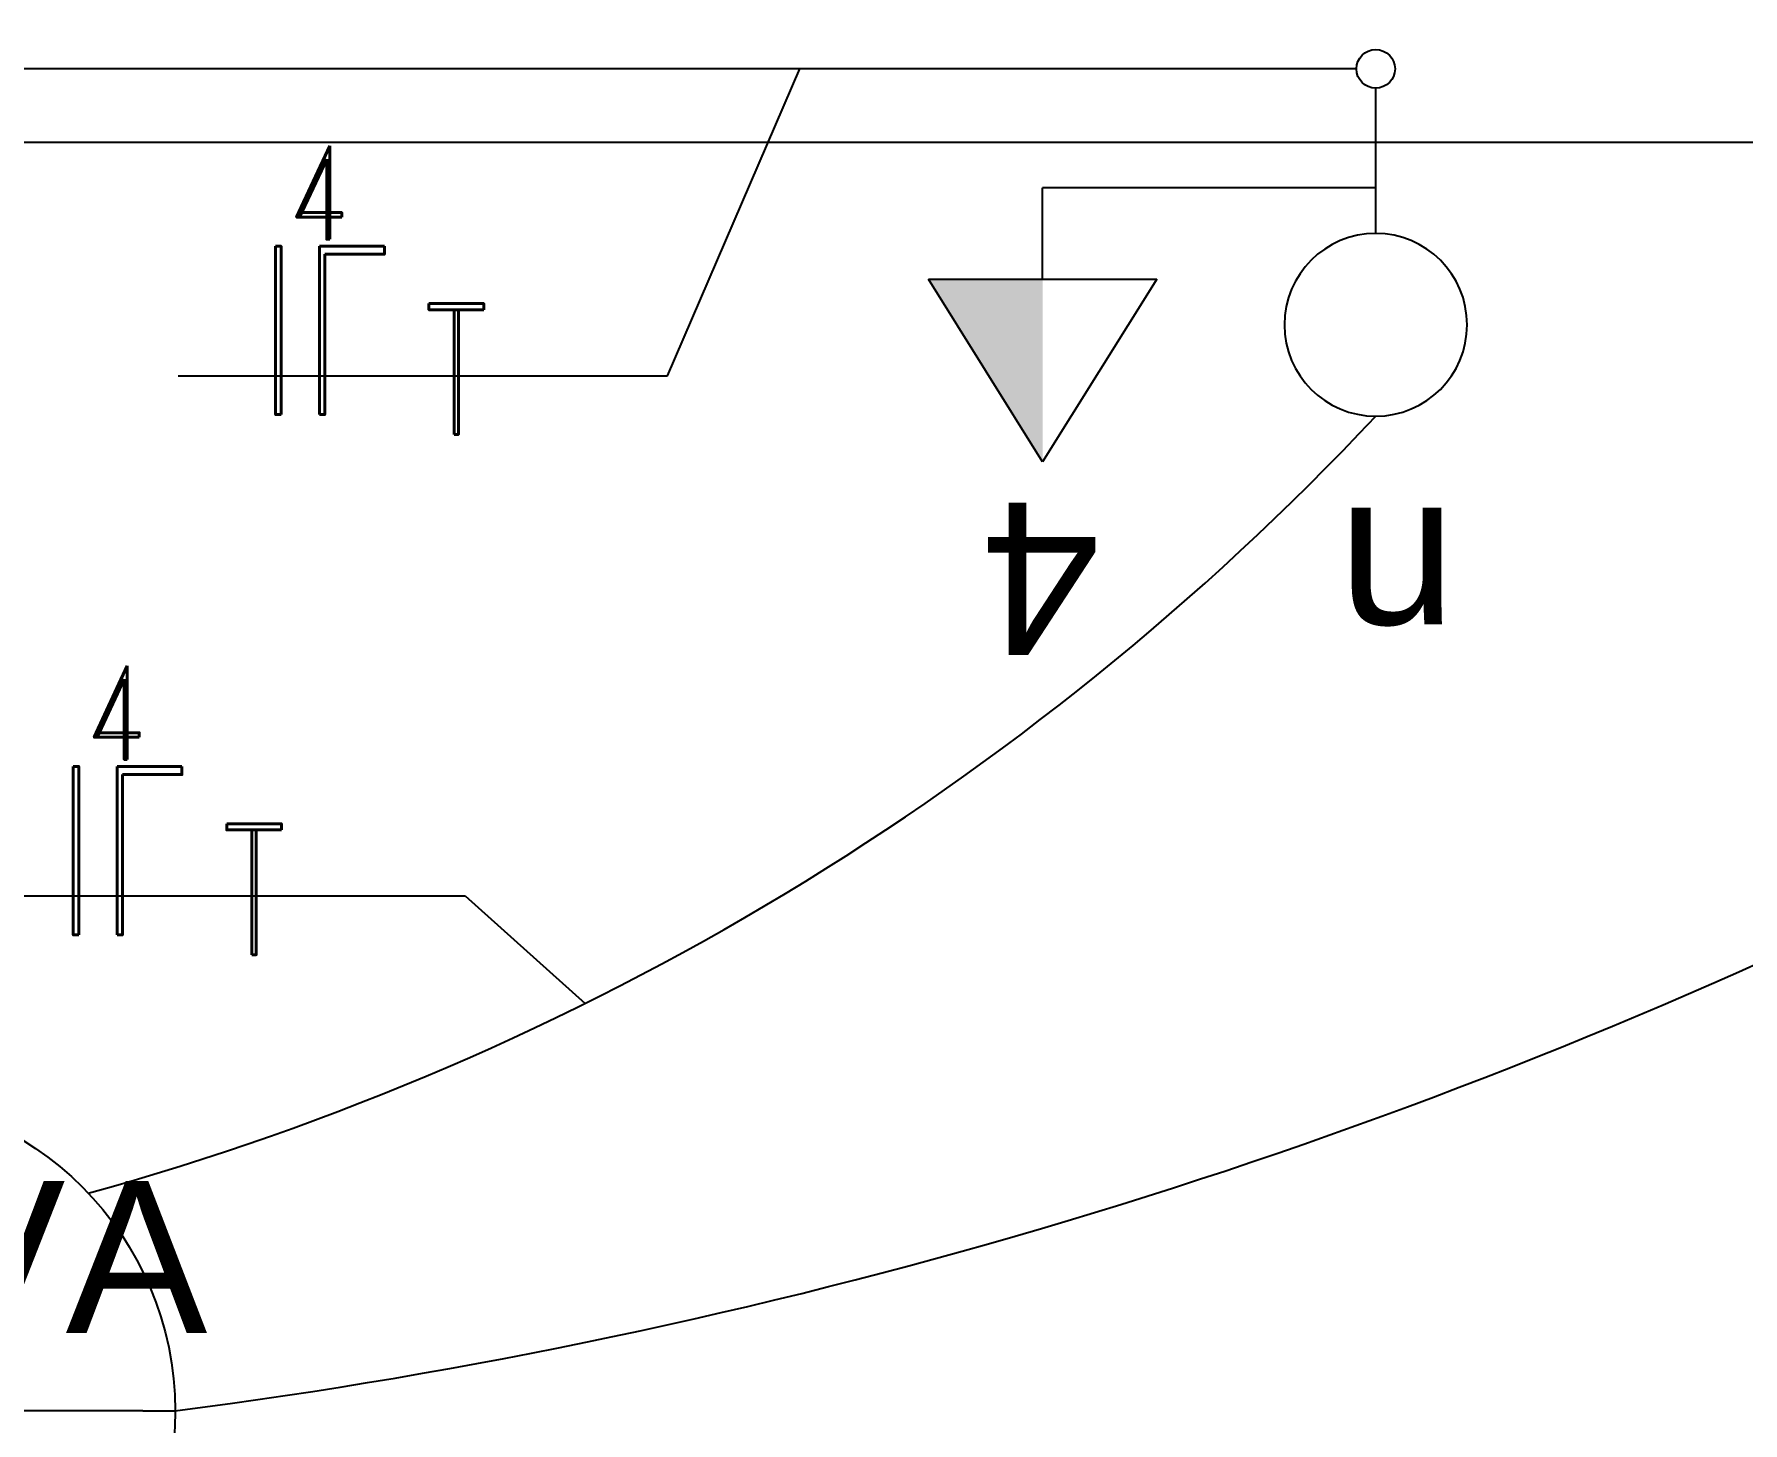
# Model space of a CAD drawing. Header units: millimetres. Extents: x -632.9 to -536.7, y 683.3 to 727.5.
# Drawn here: x -618.077 to -616.73, y 685.84 to 686.934 of the extents above; entities that cross this region are included whole.
import ezdxf
from ezdxf.enums import TextEntityAlignment as Align

# ---------------------------------------------------------------- set-up
doc = ezdxf.new("R2010")
doc.units = ezdxf.units.MM
doc.header["$MEASUREMENT"] = 0
for name, color, linetype in [('ARQUITETURA', 9, 'Continuous'), ('ELETRODUTO EMBUTIDO LAJE PAREDE', 2, 'Continuous'), ('ELETRODUTO LUMINÁRIA', 3, 'Continuous'), ('PENA1', 2, 'Continuous')]:
    doc.layers.add(name, color=color, linetype=linetype)
doc.layers.add('LAYERCOMUM', color=252, linetype='Continuous', lineweight=25)
doc.layers.add('REDE ELETRICA', color=7, linetype='Continuous', lineweight=9)
doc.styles.add('GYN_Carimbo_Página', font='arial.ttf', dxfattribs={"height": 0.6})
doc.styles.add('GYN_Dispositivos', font='arial.ttf', dxfattribs={"height": 0.2})
doc.styles.add('ROMAND', font='romand__.ttf', dxfattribs={"width": 0.75})

# ---------------------------------------------------------------- blocks, each defined once
blk = doc.blocks.new('*U16')
for p, q in [((-0.3732, 0), (-0.4158, 0)), ((0.3732, 0), (-0.3732, 0)), ((0, 0), (0, -0.3732)), ((0.3732, 0), (0.4158, 0)), ((0, -0.3732), (0, -0.4158))]:
    blk.add_line(p, q)
blk.add_circle((0, 0), 0.4158)
at = {"color": 7, "style": 'GYN_Dispositivos'}
blk.add_attdef('P', text='', height=0.2, dxfattribs=at).set_placement((0, 0.1596), align=Align.BOTTOM_CENTER)
blk.add_attdef('CI', text='', height=0.2, dxfattribs=at).set_placement((-0.1596, 0), align=Align.TOP_RIGHT)
blk.add_attdef('CM', text='', height=0.2, dxfattribs=at).set_placement((0.1596, 0), align=Align.TOP_LEFT)
blk = doc.blocks.new('*U1')
blk.add_line((0, 0.12), (0, 0))
blk.add_circle((0, 0.24), 0.12)
at = {"layer": 'REDE ELETRICA', "style": 'GYN_Carimbo_Página'}
blk.add_attdef('COMANDO', text='', height=0.2, dxfattribs=at).set_placement((0, 0.5421), align=Align.MIDDLE_CENTER)
blk = doc.blocks.new('*U6')
for points in [[(0, 0.36), (-0.075, 0.24), (0, 0.24)], [(0, 0.24), (-0.075, 0.24), (-0.15, 0.12), (0, 0.12)]]:
    blk.add_hatch(color=256).paths.add_polyline_path(points)
for p, q in [((0, 0.36), (-0.15, 0.12)), ((0.15, 0.12), (0, 0.36)), ((-0.15, 0.12), (0.15, 0.12)), ((0, 0.12), (0, 0))]:
    blk.add_line(p, q)
at = {"layer": 'REDE ELETRICA', "style": 'GYN_Carimbo_Página'}
blk.add_attdef('CIRCUITO', text='', height=0.2, dxfattribs=at).set_placement((0, 0.5421), align=Align.MIDDLE_CENTER)

msp = doc.modelspace()

# ---------------------------------------------------------------- linework, layer by layer
at = {"layer": 'ARQUITETURA'}
msp.add_line((-619.7154, 686.8492), (-616.7154, 686.8492), dxfattribs=at)
at = {"layer": 'ELETRODUTO EMBUTIDO LAJE PAREDE'}
for p, q in [((-617.0349, 686.9069), (-618.3416, 686.9069)), ((-617.0197, 686.8492), (-617.0197, 686.8918))]:
    msp.add_line(p, q, dxfattribs=at)
msp.add_circle((-617.0197, 686.9069), 0.0152, dxfattribs=at)
for centre, radius, start, end in [((-618.5347, 690.2411), 4.4286, 277.3778, 313.4244), ((-618.6171, 688.1332), 2.1913, 285.4217, 316.8011)]:
    msp.add_arc(centre, radius, start, end, dxfattribs=at)
at = {"layer": 'ELETRODUTO LUMINÁRIA'}
msp.add_line((-617.0197, 686.8132), (-617.2823, 686.8132), dxfattribs=at)
at = {"layer": 'LAYERCOMUM'}
for p, q in [((-617.5778, 686.6651), (-617.4737, 686.9069)), ((-617.9635, 686.6651), (-617.5778, 686.6651)), ((-618.3581, 686.2552), (-617.7373, 686.2552)), ((-617.7373, 686.2552), (-617.6428, 686.1704))]:
    msp.add_line(p, q, dxfattribs=at)

# ---------------------------------------------------------------- block references
at = {"layer": 'ELETRODUTO LUMINÁRIA'}
ref = msp.add_blockref('*U1', (-617.0197, 686.8492), dxfattribs=dict(at, xscale=-0.6000000000000001, yscale=0.6000000000000001, zscale=0.6000000000000001, rotation=180))
ref.add_attrib('COMANDO', 'n', dxfattribs={"layer": 'REDE ELETRICA', "height": 0.12, "rotation": 180, "style": 'GYN_Carimbo_Página'}).set_placement((-617.0029, 686.5012), align=Align.MIDDLE_CENTER)
ref = msp.add_blockref('*U6', (-617.2823, 686.8132), dxfattribs=dict(at, xscale=-0.6000000000000001, yscale=0.6000000000000001, zscale=0.6000000000000001, rotation=180))
ref.add_attrib('CIRCUITO', '4', dxfattribs={"layer": 'REDE ELETRICA', "height": 0.12, "rotation": 180, "style": 'GYN_Carimbo_Página'}).set_placement((-617.2836, 686.505), align=Align.MIDDLE_CENTER)
ref = msp.add_blockref('*U16', (-618.2154, 685.8492), dxfattribs=dict(at, xscale=0.6000000000000001, yscale=0.6000000000000001, zscale=0.6000000000000001))
ref.add_attrib('P', ' 100VA', dxfattribs={"layer": '0', "color": 7, "height": 0.12, "style": 'GYN_Dispositivos'}).set_placement((-618.2154, 685.8745), align=Align.BOTTOM_CENTER)
ref.add_attrib('CI', '2', dxfattribs={"layer": '0', "color": 7, "height": 0.12, "style": 'GYN_Dispositivos'}).set_placement((-618.2336, 685.8101), align=Align.TOP_RIGHT)
ref.add_attrib('CM', ' n', dxfattribs={"layer": '0', "color": 7, "height": 0.12, "style": 'GYN_Dispositivos'}).set_placement((-618.2113, 685.8128), align=Align.TOP_LEFT)

# ---------------------------------------------------------------- texts
at = {"layer": 'PENA1', "style": 'ROMAND', "width": 0.75}
for s, height, p in [('4', 0.0737, (-617.8773, 686.7505)), ('T', 0.1032, (-617.7725, 686.5878)), ('4', 0.0737, (-618.0368, 686.3405)), ('T', 0.1032, (-617.9319, 686.1778))]:
    msp.add_text(s, height=height, dxfattribs=at).set_placement(p, align=Align.BOTTOM_LEFT)
for p in [(-617.8654, 686.8069), (-618.0249, 686.3969)]:
    msp.add_text('I', height=0.1327, rotation=180, dxfattribs=at).set_placement(p, align=Align.BOTTOM_LEFT)
at = {"layer": 'PENA1', "style": 'ROMAND', "text_generation_flag": 2, "width": 0.75}
for p in [(-617.8693, 686.8069), (-618.0288, 686.3969)]:
    msp.add_text('L', height=0.1327, rotation=180, dxfattribs=at).set_placement(p, align=Align.BOTTOM_LEFT)

doc.saveas('drawing.dxf')
